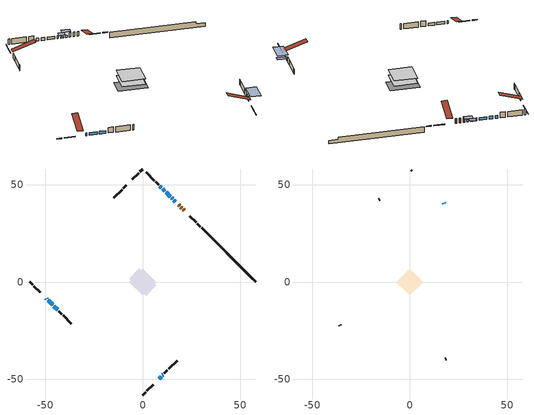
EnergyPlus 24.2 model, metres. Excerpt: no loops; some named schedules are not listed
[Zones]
conditioned space
 floor adiabatic (AdiabaticFloorConstruction): -6.83,0 0,6.83 6.83,0 0,-6.83 z0.53
 floor foundation (Slab1 construction): -6.95,1.78 -1.78,6.95 6.95,-1.78 1.78,-6.95 z-1.91
 wall outside (RimJoist1 construction): 0,-58.03 1.46,-56.57 / -58.03,0 -56.57,-1.46 / 0,58.03 -1.46,56.57 / 29.57,28.46 28.11,29.92 z0.53:0.83
 wall outside (RimJoist2 construction): 2.12,-55.91 5.32,-52.71 / -55.91,-2.12 -52.71,-5.32 / -2.12,55.91 -5.32,52.71 / 27.45,30.58 24.25,33.78 z0.53:0.83
 wall outside (AdiabaticWallConstruction 1): 21.19,36.84 20.69,37.34 / 20.03,38 19.57,38.45 / 18.92,39.11 18.47,39.56 z0.53:2.56
 wall outside (AdiabaticWallConstruction): -49.65,-8.38 -49.27,-8.75 / 15.28,42.75 14.86,43.17 / -48.62,-9.41 -46.28,-11.75 / -45.62,-12.41 -43.73,-14.3 / 14.2,43.83 11.99,46.04 / 11.33,46.69 10.2,47.83 / 9.55,48.48 8.79,49.24 z0.53:1.75; 8.38,-49.65 9.46,-48.57 / 16.78,41.25 15.93,42.09 z0.53:1.14; 10.12,-47.91 10.5,-47.53 z0.53:1.42
 wall outside (Wall1 construction): 11.15,-46.88 12.7,-45.33 / -43.07,-14.95 -41.52,-16.5 / -8.38,49.64 -9.93,48.09 / 8.13,49.89 6.58,51.44 z0.53:2.97
 wall outside (Wall2 construction): 13.36,-44.67 17.61,-40.42 / -40.87,-17.16 -36.62,-21.41 / -10.59,47.44 -14.84,43.19 / 5.93,52.1 1.68,56.35 z0.53:2.97
 wall foundation (FoundationWall1 construction): 30.22,27.8,-1.91 30.22,27.8,0.53 55.25,2.78,0.53 55.25,2.78,-0.4 58.03,0,-0.4 58.03,0,-1.91
 window (WindowConstruction 5): -49.64,-8.38 -49.28,-8.75 z0.53:1.75
 window (WindowConstruction 7): 8.38,-49.64 9.46,-48.57 z0.53:1.14
 window (WindowConstruction 8): 16.78,41.25 15.94,42.09 z0.53:1.14
 window (WindowConstruction 9): 15.28,42.75 14.86,43.17 z0.53:1.75
 window (WindowConstruction): -48.62,-9.41 -46.28,-11.75 z0.53:1.75
 window (WindowConstruction 1): -45.62,-12.41 -43.73,-14.3 z0.53:1.75
 window (WindowConstruction 6): 10.12,-47.91 10.49,-47.53 z0.53:1.42
 window (WindowConstruction 2): 14.2,43.83 11.99,46.04 z0.53:1.75
 window (WindowConstruction 3): 11.33,46.69 10.2,47.82 z0.53:1.75
 window (WindowConstruction 4): 9.55,48.48 8.79,49.24 z0.53:1.75
 door (Door): 21.19,36.84 20.69,37.34 z0.53:2.56
 door (Door 1): 20.03,38 19.58,38.45 z0.53:2.56
 door (Door 2): 18.92,39.11 18.47,39.56 z0.53:2.56
 ceiling adiabatic (AdiabaticFloorConstruction): 0,-6.83 6.83,0 0,6.83 -6.83,0 z0.53
attic - vented
 floor to conditioned space (Floor1 construction Reversed): -6.83,0 0,6.83 6.83,0 0,-6.83 z2.97
 wall outside (AdiabaticWallConstruction): 17.82,40.21 17.44,40.59 z0.53:1.47
 wall outside (Wall3 construction): 18.27,-39.76 18.63,-39.4 / -35.96,-22.07 -35.6,-22.43 / -15.5,42.53 -15.86,42.17 / 1.02,57.01 0.66,57.37 z0.53:2.97
 window (WindowConstruction 10): 17.81,40.21 17.44,40.59 z0.53:1.47
 roof outside (Roof1 construction): 7.73,-50.3,2.97 1.07,-43.65,6.1 -0.68,-45.4,6.1 5.97,-52.06,2.97; -50.3,-7.73,2.97 -43.65,-1.07,6.1 -45.4,0.68,6.1 -52.06,-5.97,2.97; -7.73,50.3,2.97 -1.07,43.65,6.1 0.68,45.4,6.1 -5.97,52.06,2.97; 21.84,36.19,2.97 15.19,29.53,6.1 16.94,27.78,6.1 23.6,34.43,2.97
shading: 16.36,41.67 18.89,39.14 20.4,40.64 17.87,43.17 z2.99; 11.62,-46.41 6.23,-51.8 9.24,-54.82 14.64,-49.43 z4.19; 15.5,42.52 17.21,40.82 18.72,42.32 17.01,44.03 z1.75; 10.93,-47.1 9.69,-48.34 12.71,-51.36 13.94,-50.12 z2.03
[Building]
Building 1: Terrain=Suburbs
[Site:Location]
Quebec Intl AP_QC: Latitude {deg}=46.8; Longitude {deg}=-71.38; Time Zone {hr}=-5; Elevation {m}=74; Keep Site Location Information=Yes
[Site:GroundTemperature:Shallow]
0.0108218, -2.24938, -2.43038, -1.3578, 2.94801, 7.23376, 10.9493, 13.303, 13.5029, 11.5886, 7.96783, 3.81355
[Site:WaterMainsTemperature]
Calculation Method=Schedule; Temperature Schedule=mains temperature schedule
[Material] Roughness=Rough; Thermal Absorptance=0.9
Name | Thickness {m} | Conductivity {W/m-K} | Density {kg/m3} | Specific Heat {J/kg-K} | Solar Absorptance | Visible Absorptance
asphalt or fiberglass shingles | 0.00635 | 0.162714 | 1121.4 | 1465.45 | 0.4 | 0.4
ceiling loosefill ins | 0.254 | 0.0480833 | 16.02 | 1046.75 | 0.7 | 0.7
ceiling stud and cavity | 0.1397 | 0.226676 | 65.682 | 1177.47 | 0.7 | 0.7
concrete 4.0 in. | 0.1016 | 1.803125 | 2242.8 | 837.4 | 0.7 | 0.7
concrete 8.0 in. | 0.2032 | 1.803125 | 2242.8 | 837.4 | 0.7 | 0.7
door material | 0.04445 | 0.053851 | 512.64 | 1214.23 | 0.7 | 0.7
door material 1 | 0.04445 | 0.188738 | 512.64 | 1214.23 | 0.7 | 0.7
exterior vertical ins | 0.0277816 | 0.029427 | 32.04 | 1214.23 | 0.7 | 0.7
floor covering | 0.0127 | 0.0433444 | 54.468 | 1339.84 | 0.6 | 0.6
floor rigid ins; wall rigid ins | 0.512978 | 0.029427 | 32.04 | 1214.23 | 0.7 | 0.7
floor stud and cavity | 0.1397 | 1.75129 | 37.0049 | 1207.88 | 0.7 | 0.7
furniture material conditioned space 1 | 0.1524 | 0.115458 | 640.8 | 1214.23 | 0.6 | 0.6
gypsum board | 0.0127 | 0.160291 | 801 | 837.4 | 0.6 | 0.6
gypsum board 1 | 0.0127 | 0.160291 | 801 | 837.4 | 0.7 | 0.7
osb sheathing 0.5 in. | 0.0127 | 0.115458 | 512.64 | 1214.23 | 0.7 | 0.7
osb sheathing 0.75 in. | 0.01905 | 0.115458 | 512.64 | 1214.23 | 0.7 | 0.7
osb sheathing 2.0 in. | 0.0508 | 0.115458 | 512.64 | 1214.23 | 0.7 | 0.7
rim joist rigid ins | 0.051816 | 0.029427 | 32.04 | 1214.23 | 0.7 | 0.7
rim joist stud and cavity | 0.0508 | 0.189081 | 125.044 | 1163.47 | 0.6 | 0.6
rim joist stud and cavity 1 | 0.0508 | 0.0278857 | 125.044 | 1163.47 | 0.6 | 0.6
wall stud and cavity | 0.1397 | 0.0766553 | 139.0536 | 1170.24 | 0.7 | 0.7
wall stud and cavity 1 | 0.1397 | 0.0861437 | 139.0536 | 1170.24 | 0.7 | 0.7
wall stud and cavity 2 | 0.0889 | 6.1454 | 50.32683 | 1063.81 | 0.6 | 0.6
wall stud and cavity 3 | 0.0889 | 0.380278 | 52.3479 | 1209.89 | 0.7 | 0.7
wall stud and cavity 4 | 0.0889 | 0.391764 | 83.0341 | 1211.67 | 0.7 | 0.7
wood siding | 0.0254 | 0.102417 | 544.68 | 1172.36 | 0.4 | 0.4
wood siding 1 | 0.00254 | 0.102417 | 544.68 | 1172.36 | 0.4 | 0.4
wood siding 2; wood siding 3; wood siding 4 | 0.0254 | 0.102417 | 544.68 | 1172.36 | 0.7 | 0.7
[WindowMaterial:SimpleGlazingSystem]
Name | U-Factor {W/m2-K} | Solar Heat Gain Coefficient
WindowMaterial | 1.81696 | 0.52
WindowMaterial 1 | 1.76188 | 0.55
WindowMaterial 2 | 1.89759 | 0.5
WindowMaterial 3 | 1.9044 | 0.48
WindowMaterial 4 | 1.86409 | 0.5
WindowMaterial 5 | 2.296751 | 0.51
WindowMaterial 6 | 3.04568 | 0.44
WindowMaterial 7 | 3.006501 | 0.51
WindowMaterial 8 | 3.02013 | 0.49
WindowMaterial 9 | 5.30212 | 0.67
[Construction]
AdiabaticFloorConstruction: floor stud and cavity, floor rigid ins, osb sheathing 0.75 in., floor covering
AdiabaticWallConstruction: wood siding 3, wall rigid ins, wall stud and cavity 3, gypsum board
AdiabaticWallConstruction 1: wood siding 4, wall rigid ins, wall stud and cavity 3, gypsum board
Door; Door 1: door material
Door 2: door material 1
Floor1 construction Reversed: gypsum board, ceiling stud and cavity, ceiling loosefill ins
FoundationWall1 construction: concrete 8.0 in., gypsum board 1
furniture construction conditioned space 1: furniture material conditioned space 1
PartitionWallConstruction: gypsum board, wall stud and cavity 4, gypsum board
RimJoist1 construction: wood siding 2, rim joist rigid ins, osb sheathing 2.0 in., rim joist stud and cavity
RimJoist2 construction: wood siding 2, osb sheathing 2.0 in., rim joist stud and cavity 1
Roof1 construction: asphalt or fiberglass shingles
Slab1 construction: concrete 4.0 in.
Wall1 construction: wood siding, osb sheathing 0.5 in., wall stud and cavity, gypsum board
Wall2 construction: wood siding, osb sheathing 0.5 in., wall stud and cavity 1, gypsum board
Wall3 construction: wood siding 1, wall stud and cavity 2
WindowConstruction: WindowMaterial
WindowConstruction 1: WindowMaterial 1
WindowConstruction 10: WindowMaterial 9
WindowConstruction 2: WindowMaterial 2
WindowConstruction 3: WindowMaterial 3
WindowConstruction 4: WindowMaterial 4
WindowConstruction 5: WindowMaterial 5
WindowConstruction 6: WindowMaterial 6
WindowConstruction 7: WindowMaterial 7
WindowConstruction 8; WindowConstruction 9: WindowMaterial 8
[Zone] Multiplier=1; Part of Total Floor Area=Yes
Name | Volume {m3}
attic - vented | 47.5128
conditioned space | 469.1
[Space]
Name | Zone | Volume {m3}
attic - vented 1 | attic - vented | 47.5128
conditioned space 1 | conditioned space | 469.1
[ZoneInfiltration:EffectiveLeakageArea]
infil attic - vented 1: Zone or Space=attic - vented 1; Schedule=Always On Discrete; Effective Air Leakage Area {cm2}=3445.66; Stack Coefficient=0.000387777; Wind Coefficient=1.33049e-05
[ZoneMixing]
whole house fan mix: Zone or Space=attic - vented; Schedule=Always On Continuous; Design Flow Rate Calculation Method=Flow/Zone; Design Flow Rate {m3/s}=0; Source Zone or Space=conditioned space
[SurfaceProperty:ExposedFoundationPerimeter]
Slab1: Exposed Perimeter Calculation Method=TotalExposedPerimeter; Total Exposed Perimeter {m}=39.319
[InternalMass] Zone or ZoneList=conditioned space; Space or SpaceList=conditioned space 1
Name | Construction | Surface Area {m2}
furniture mass conditioned space 1 | furniture construction conditioned space 1 | 73.4399
partition wall mass | PartitionWallConstruction | 183.6
[Lights]
interior lighting: Zone or ZoneList or Space or SpaceList=conditioned space 1; Schedule=interior lighting schedule; Design Level Calculation Method=LightingLevel; Lighting Level {W}=343.2; Return Air Fraction=0; Fraction Radiant=0.6; Fraction Visible=0.2; Fraction Replaceable=1
[People]
occupants: Zone or ZoneList or Space or SpaceList=conditioned space 1; Number of People Schedule=occupants schedule; Number of People Calculation Method=People; Number of People=3; Fraction Radiant=0.314171; Sensible Heat Fraction=0.56303; Activity Level Schedule=occupants activity schedule; Carbon Dioxide Generation Rate {m3/s-W}=0; Enable ASHRAE 55 Comfort Warnings=No; Mean Radiant Temperature Calculation Type=EnclosureAveraged
[ElectricEquipment] Zone or ZoneList or Space or SpaceList=conditioned space 1; Design Level Calculation Method=EquipmentLevel
Name | Schedule | Design Level {W} | Fraction Latent | Fraction Radiant | Fraction Lost
clothes dryer | clothes dryer schedule | 140.772 | 0.015 | 0.081 | 0.85
clothes washer | clothes washer schedule | 32.1985 | 0.03 | 0.162 | 0.7
cooking range | cooking range schedule | 215.147 | 0.08 | 0.432 | 0.2
dishwasher | dishwasher schedule | 66.8632 | 0.3 | 0.18 | 0.4
fridge | fridge schedule | 72.9452 | 0 | 0.6 | 0
mech vent bath fan 0 | mech vent bath fan 0 schedule | 50.2 | 0 | 0 | 1
mech vent house fan | mech vent house fan schedule | 15.1167 | 0 | 0 | 1
mech vent house fan cfis | mech vent house fan cfis schedule | 0 | 0 | 0 | 0
mech vent range fan 0 | mech vent range fan 0 schedule | 57 | 0 | 0 | 1
misc plug loads | misc plug loads schedule | 494.7 | 0.045 | 0.513 | 0.1
whole house fan | Always On Discrete | 0 | 0 | 0 | 1
[OtherEquipment] Zone or ZoneList or Space or SpaceList=conditioned space 1; Design Level Calculation Method=EquipmentLevel
Name | Fuel Type | Schedule | Design Level {W} | Fraction Latent | Fraction Radiant | Fraction Lost
clothes dryer 1 | Electricity | clothes dryer schedule | 0 | 0.015 | 0.081 | 0.85
cooking range 1 | Electricity | cooking range schedule | 0 | 0.08 | 0.432 | 0.2
general water use latent | None | general water use schedule | 62.594 | 1 | 0 | 0
general water use sensible | None | general water use schedule | -61.6891 | 0 | 0.6 | 0
mech vent house fan latent load | None | Always On Discrete | 0 | 1 | 0 | 0
mech vent house fan sensible load | None | Always On Discrete | 0 | 0 | 0 | 0
water heater energy adjustment1 | Electricity | Always On Discrete | 0.01 | 0 | 0 | 1
[ZoneInfiltration:DesignFlowRate] Zone or ZoneList or Space or SpaceList=conditioned space 1; Schedule=Always On Discrete; Design Flow Rate Calculation Method=Flow/Zone; Design Flow Rate {m3/s}=0
infil flow; natural vent flow; whole house fan flow
[ZoneControl:Thermostat]
conditioned space Thermostat: Zone or ZoneList=conditioned space; Control Type Schedule=conditioned space Thermostat Schedule; Control 1=conditioned space temperature setpoint; Temperature Difference Between Cutout And Setpoint {deltaC}=0
[ZoneHVAC:Baseboard:Convective:Electric]
electric baseboard: Availability Schedule=Always On Discrete; Heating Design Capacity {W}=8823.49; Efficiency=1
[AirLoopHVAC:UnitarySystem]
unit heater unitary system: Control Type=Load; Controlling Zone or Thermostat Location=conditioned space; Dehumidification Control Type=None; Availability Schedule=Always On Discrete; Supply Fan=unit heater supply fan; Fan Placement=BlowThrough; Supply Air Fan Operating Mode Schedule=unit heater auto fan schedule; Heating Coil=unit heater htg coil; DX Heating Coil Sizing Ratio=1; Use DOAS DX Cooling Coil=No; Minimum Supply Air Temperature {C}=2; Latent Load Control=SensibleOnlyLoadControl; Cooling Supply Air Flow Rate Method=None; Heating Supply Air Flow Rate Method=SupplyAirFlowRate; Heating Supply Air Flow Rate {m3/s}=0.00141584; No Load Supply Air Flow Rate Method=SupplyAirFlowRate; No Load Supply Air Flow Rate {m3/s}=0; No Load Supply Air Flow Rate Control Set To Low Speed=Yes; Maximum Supply Air Temperature {C}=48.8889; Maximum Outdoor Dry-Bulb Temperature for Supplemental Heater Operation {C}=21; Ancillary On-Cycle Electric Power {W}=0; Ancillary Off-Cycle Electric Power {W}=0
[Fan:SystemModel]
unit heater supply fan: Availability Schedule=Always On Discrete; Design Maximum Air Flow Rate {m3/s}=0.00141584; Speed Control Method=Discrete; Electric Power Minimum Flow Rate Fraction=0.2; Design Pressure Rise {Pa}=500; Motor Efficiency=1; Motor In Air Stream Fraction=1; Design Electric Power Consumption {W}=Autosize; Design Power Sizing Method=PowerPerFlow; Electric Power Per Unit Flow Rate {W/(m3/s)}=28251.7; Electric Power Per Unit Flow Rate Per Unit Pressure {W/((m3/s)-Pa)}=1.66667; Fan Total Efficiency=0.7; Motor Loss Radiative Fraction=0; Number of Speeds=1; Speed Flow Fraction 1=1; Speed Electric Power Fraction 1=1
[Coil:Heating:Fuel]
unit heater htg coil: Availability Schedule=Always On Discrete; Fuel Type=OtherFuel1; Burner Efficiency=0.3; Nominal Capacity {W}=0.293071; On Cycle Parasitic Electric Load {W}=0; Off Cycle Parasitic Fuel Load {W}=0
[Zone equipment]
conditioned space: electric baseboard, unit heater unitary system
[Foundation:Kiva]
Foundation Kiva 1: Initial Indoor Air Temperature {C}=18; Wall Height Above Grade {m}=0.529986; Wall Depth Below Slab {m}=0.2032; Custom Block Material Name 1=exterior vertical ins; Custom Block Depth 1 {m}=2.43998; Custom Block X Position 1 {m}=0.2159; Custom Block Z Position 1 {m}=0
[Foundation:Kiva:Settings]
Soil Conductivity {W/m-K}=0.849921; Soil Density {kg/m3}=1842.3; Soil Specific Heat {J/kg-K}=418.7; Ground Solar Absorptivity=0.9; Ground Thermal Absorptivity=0.9; Ground Surface Roughness {m}=0.03; Far-Field Width {m}=40; Deep-Ground Boundary Condition=ZeroFlux; Deep-Ground Depth {m}=40; Minimum Cell Dimension {m}=0.2; Maximum Cell Growth Coefficient=3; Simulation Timestep=Timestep
[Exterior:Lights]
exterior lighting: Schedule=exterior lighting schedule; Design Level {W}=75.6
[EnergyManagementSystem:GlobalVariable]
infil_program_Qfan
infil_program_Qinf
natural_vent_program_Qnv
natural_vent_program_Qwhf
[EnergyManagementSystem:Sensor]
Name | Output:Variable or Output:Meter Index Key | Output:Variable or Output:Meter
airflow_gain | infil flow | Infiltration Sensible Heat Gain Energy
airflow_gain_1 | natural vent flow | Infiltration Sensible Heat Gain Energy
airflow_gain_2 | whole house fan flow | Infiltration Sensible Heat Gain Energy
airflow_loss | infil flow | Infiltration Sensible Heat Loss Energy
airflow_loss_1 | natural vent flow | Infiltration Sensible Heat Loss Energy
airflow_loss_2 | whole house fan flow | Infiltration Sensible Heat Loss Energy
clg_load_cond |  | Cooling:EnergyTransfer:Zone:CONDITIONED SPACE
clg_sp_s; clg_sp_s_1 | cooling setpoint | Schedule Value
clothes_dryer_exhaust_0_sch_s | clothes dryer exhaust 0 schedule | Schedule Value
conditioned_space_clg_unmet_s | conditioned space | Zone Cooling Setpoint Not Met Time
conditioned_space_htg_unmet_s | conditioned space | Zone Heating Setpoint Not Met Time
cool_season | cooling season schedule | Schedule Value
fridge_tin_s | conditioned space | Zone Mean Air Temperature
htg_load_cond |  | Heating:EnergyTransfer:Zone:CONDITIONED SPACE
htg_sp_s; htg_sp_s_1 | heating setpoint | Schedule Value
ig_ee_conv | clothes dryer | Electric Equipment Convective Heating Energy
ig_ee_conv_2 | cooking range | Electric Equipment Convective Heating Energy
ig_ee_conv_4 | fridge | Electric Equipment Convective Heating Energy
ig_ee_conv_5 | misc plug loads | Electric Equipment Convective Heating Energy
ig_ee_conv_6 | whole house fan | Electric Equipment Convective Heating Energy
ig_ee_rad | clothes dryer | Electric Equipment Radiant Heating Energy
ig_ee_rad_2 | cooking range | Electric Equipment Radiant Heating Energy
ig_ee_rad_4 | fridge | Electric Equipment Radiant Heating Energy
ig_ee_rad_5 | misc plug loads | Electric Equipment Radiant Heating Energy
ig_ee_rad_6 | whole house fan | Electric Equipment Radiant Heating Energy
ig_lgt_conv | interior lighting | Lights Convective Heating Energy
ig_lgt_rad | interior lighting | Lights Radiant Heating Energy
ig_lgt_vis | interior lighting | Lights Visible Radiation Heating Energy
ig_oe_conv | clothes dryer 1 | Other Equipment Convective Heating Energy
ig_oe_conv_1 | cooking range 1 | Other Equipment Convective Heating Energy
ig_oe_conv_2 | general water use latent | Other Equipment Convective Heating Energy
ig_oe_conv_3 | general water use sensible | Other Equipment Convective Heating Energy
ig_oe_conv_4 | water heater energy adjustment1 | Other Equipment Convective Heating Energy
ig_oe_rad | clothes dryer 1 | Other Equipment Radiant Heating Energy
ig_oe_rad_1 | cooking range 1 | Other Equipment Radiant Heating Energy
ig_oe_rad_2 | general water use latent | Other Equipment Radiant Heating Energy
ig_oe_rad_3 | general water use sensible | Other Equipment Radiant Heating Energy
ig_oe_rad_4 | water heater energy adjustment1 | Other Equipment Radiant Heating Energy
ig_ppl_conv | occupants | People Convective Heating Energy
ig_ppl_rad | occupants | People Radiant Heating Energy
im_conv | furniture mass conditioned space 1 | Surface Inside Face Convection Heat Gain Energy
im_conv_1 | partition wall mass | Surface Inside Face Convection Heat Gain Energy
im_ig | furniture mass conditioned space 1 | Surface Inside Face Internal Gains Radiation Heat Gain Energy
im_ig_1 | partition wall mass | Surface Inside Face Internal Gains Radiation Heat Gain Energy
im_lgt | furniture mass conditioned space 1 | Surface Inside Face Lights Radiation Heat Gain Energy
im_lgt_1 | partition wall mass | Surface Inside Face Lights Radiation Heat Gain Energy
im_sol | furniture mass conditioned space 1 | Surface Inside Face Solar Radiation Heat Gain Energy
im_sol_1 | partition wall mass | Surface Inside Face Solar Radiation Heat Gain Energy
im_surf | furniture mass conditioned space 1 | Surface Inside Face Net Surface Thermal Radiation Heat Gain Energy
im_surf_1 | partition wall mass | Surface Inside Face Net Surface Thermal Radiation Heat Gain Energy
mech_vent_bath_fan_0_sch_s | mech vent bath fan 0 schedule | Schedule Value
mech_vent_range_fan_0_sch_s | mech vent range fan 0 schedule | Schedule Value
mv_conv | mech vent bath fan 0 | Electric Equipment Convective Heating Energy
mv_conv_1 | mech vent house fan | Electric Equipment Convective Heating Energy
mv_conv_2 | mech vent house fan cfis | Electric Equipment Convective Heating Energy
mv_conv_3 | mech vent range fan 0 | Electric Equipment Convective Heating Energy
mv_conv_4 | mech vent house fan latent load | Other Equipment Convective Heating Energy
mv_conv_5 | mech vent house fan sensible load | Other Equipment Convective Heating Energy
mv_rad | mech vent bath fan 0 | Electric Equipment Radiant Heating Energy
mv_rad_1 | mech vent house fan | Electric Equipment Radiant Heating Energy
mv_rad_2 | mech vent house fan cfis | Electric Equipment Radiant Heating Energy
mv_rad_3 | mech vent range fan 0 | Electric Equipment Radiant Heating Energy
mv_rad_4 | mech vent house fan latent load | Other Equipment Radiant Heating Energy
mv_rad_5 | mech vent house fan sensible load | Other Equipment Radiant Heating Energy
natural_vent_s | natural vent schedule | Schedule Value
out_pb_s |  | Site Outdoor Air Barometric Pressure
out_wt_s |  | Site Outdoor Air Humidity Ratio
site_vw_s |  | Site Wind Speed
ss_back_out | Window1 | Surface Window Shortwave from Zone Back Out Window Heat Transfer Rate
ss_back_out_1 | Window11 | Surface Window Shortwave from Zone Back Out Window Heat Transfer Rate
ss_back_out_2 | Window12 | Surface Window Shortwave from Zone Back Out Window Heat Transfer Rate
ss_back_out_3 | Window13 | Surface Window Shortwave from Zone Back Out Window Heat Transfer Rate
ss_back_out_4 | Window2 | Surface Window Shortwave from Zone Back Out Window Heat Transfer Rate
ss_back_out_5 | Window4 | Surface Window Shortwave from Zone Back Out Window Heat Transfer Rate
ss_back_out_6 | Window5 | Surface Window Shortwave from Zone Back Out Window Heat Transfer Rate
ss_back_out_7 | Window6 | Surface Window Shortwave from Zone Back Out Window Heat Transfer Rate
ss_back_out_8 | Window7 | Surface Window Shortwave from Zone Back Out Window Heat Transfer Rate
ss_back_out_9 | Window9 | Surface Window Shortwave from Zone Back Out Window Heat Transfer Rate
ss_conv | Door1 | Surface Inside Face Convection Heat Gain Energy
ss_conv_1 | Door2 | Surface Inside Face Convection Heat Gain Energy
ss_conv_10 | Window6 | Surface Inside Face Convection Heat Gain Energy
ss_conv_11 | Window7 | Surface Inside Face Convection Heat Gain Energy
ss_conv_12 | Window9 | Surface Inside Face Convection Heat Gain Energy
ss_conv_2 | Door3 | Surface Inside Face Convection Heat Gain Energy
ss_conv_3 | Window1 | Surface Inside Face Convection Heat Gain Energy
ss_conv_4 | Window11 | Surface Inside Face Convection Heat Gain Energy
ss_conv_5 | Window12 | Surface Inside Face Convection Heat Gain Energy
ss_conv_6 | Window13 | Surface Inside Face Convection Heat Gain Energy
ss_conv_7 | Window2 | Surface Inside Face Convection Heat Gain Energy
ss_conv_8 | Window4 | Surface Inside Face Convection Heat Gain Energy
ss_conv_9 | Window5 | Surface Inside Face Convection Heat Gain Energy
ss_ig | Door1 | Surface Inside Face Internal Gains Radiation Heat Gain Energy
ss_ig_1 | Door2 | Surface Inside Face Internal Gains Radiation Heat Gain Energy
ss_ig_10 | Window6 | Surface Inside Face Internal Gains Radiation Heat Gain Energy
ss_ig_11 | Window7 | Surface Inside Face Internal Gains Radiation Heat Gain Energy
ss_ig_12 | Window9 | Surface Inside Face Internal Gains Radiation Heat Gain Energy
ss_ig_2 | Door3 | Surface Inside Face Internal Gains Radiation Heat Gain Energy
ss_ig_3 | Window1 | Surface Inside Face Internal Gains Radiation Heat Gain Energy
ss_ig_4 | Window11 | Surface Inside Face Internal Gains Radiation Heat Gain Energy
ss_ig_5 | Window12 | Surface Inside Face Internal Gains Radiation Heat Gain Energy
ss_ig_6 | Window13 | Surface Inside Face Internal Gains Radiation Heat Gain Energy
ss_ig_7 | Window2 | Surface Inside Face Internal Gains Radiation Heat Gain Energy
ss_ig_8 | Window4 | Surface Inside Face Internal Gains Radiation Heat Gain Energy
ss_ig_9 | Window5 | Surface Inside Face Internal Gains Radiation Heat Gain Energy
ss_lgt | Door1 | Surface Inside Face Lights Radiation Heat Gain Energy
ss_lgt_1 | Door2 | Surface Inside Face Lights Radiation Heat Gain Energy
ss_lgt_2 | Door3 | Surface Inside Face Lights Radiation Heat Gain Energy
ss_sol | Door1 | Surface Inside Face Solar Radiation Heat Gain Energy
ss_sol_1 | Door2 | Surface Inside Face Solar Radiation Heat Gain Energy
ss_sol_2 | Door3 | Surface Inside Face Solar Radiation Heat Gain Energy
ss_surf | Door1 | Surface Inside Face Net Surface Thermal Radiation Heat Gain Energy
ss_surf_1 | Door2 | Surface Inside Face Net Surface Thermal Radiation Heat Gain Energy
ss_surf_10 | Window6 | Surface Inside Face Net Surface Thermal Radiation Heat Gain Energy
ss_surf_11 | Window7 | Surface Inside Face Net Surface Thermal Radiation Heat Gain Energy
ss_surf_12 | Window9 | Surface Inside Face Net Surface Thermal Radiation Heat Gain Energy
ss_surf_2 | Door3 | Surface Inside Face Net Surface Thermal Radiation Heat Gain Energy
ss_surf_3 | Window1 | Surface Inside Face Net Surface Thermal Radiation Heat Gain Energy
ss_surf_4 | Window11 | Surface Inside Face Net Surface Thermal Radiation Heat Gain Energy
ss_surf_5 | Window12 | Surface Inside Face Net Surface Thermal Radiation Heat Gain Energy
ss_surf_6 | Window13 | Surface Inside Face Net Surface Thermal Radiation Heat Gain Energy
ss_surf_7 | Window2 | Surface Inside Face Net Surface Thermal Radiation Heat Gain Energy
ss_surf_8 | Window4 | Surface Inside Face Net Surface Thermal Radiation Heat Gain Energy
ss_surf_9 | Window5 | Surface Inside Face Net Surface Thermal Radiation Heat Gain Energy
ss_trans_in | Window1 | Surface Window Transmitted Solar Radiation Rate
ss_trans_in_1 | Window11 | Surface Window Transmitted Solar Radiation Rate
ss_trans_in_2 | Window12 | Surface Window Transmitted Solar Radiation Rate
ss_trans_in_3 | Window13 | Surface Window Transmitted Solar Radiation Rate
ss_trans_in_4 | Window2 | Surface Window Transmitted Solar Radiation Rate
ss_trans_in_5 | Window4 | Surface Window Transmitted Solar Radiation Rate
ss_trans_in_6 | Window5 | Surface Window Transmitted Solar Radiation Rate
ss_trans_in_7 | Window6 | Surface Window Transmitted Solar Radiation Rate
ss_trans_in_8 | Window7 | Surface Window Transmitted Solar Radiation Rate
ss_trans_in_9 | Window9 | Surface Window Transmitted Solar Radiation Rate
ss_trans_out | Window1 | Surface Inside Face Initial Transmitted Diffuse Transmitted Out Window Solar Radiation Rate
ss_trans_out_1 | Window11 | Surface Inside Face Initial Transmitted Diffuse Transmitted Out Window Solar Radiation Rate
ss_trans_out_2 | Window12 | Surface Inside Face Initial Transmitted Diffuse Transmitted Out Window Solar Radiation Rate
